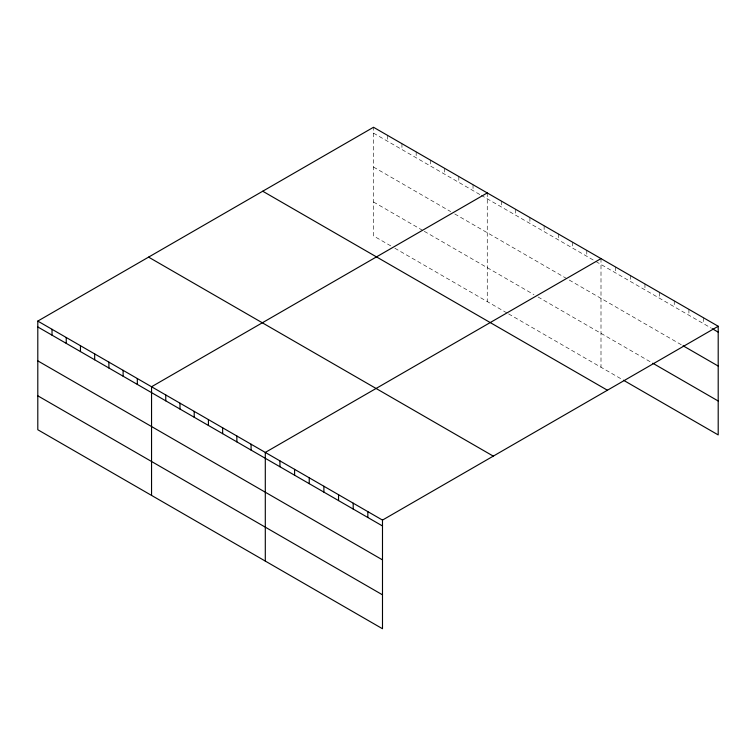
<?xml version="1.0" encoding="UTF-8"?>
<svg xmlns="http://www.w3.org/2000/svg" width="756" height="756" viewBox="0 0 756 756"><rect width="100%" height="100%" fill="white"/><g stroke="black" fill="none" stroke-linecap="round" stroke-linejoin="round"><path stroke-width="0.57" stroke-dasharray="3.78 2.83" d="M373.511 133.132L480.145 194.698M481.166 195.284L594.915 260.962M595.926 261.548L711.368 328.189M373.511 167.048L450.699 211.614M454.762 213.957L682.063 345.19M373.511 201.994L423.275 230.731M424.286 231.317L533.972 294.642M538.036 296.985L651.785 362.663M390.776 245.88L373.511 235.91L373.511 127.263M394.84 248.223L507.569 313.315M508.59 313.901L622.49 379.663M703.553 317.803L703.553 323.681M688.905 309.346L688.905 315.224M674.248 300.888L674.248 306.766M659.601 292.43L659.601 298.308M644.953 283.972L644.953 289.85M630.306 275.524L630.306 281.393M615.658 267.066L615.658 272.935M601.001 258.609L601.001 367.255M586.788 250.397L586.788 256.265M572.566 242.185L572.566 248.053M558.353 233.973L558.353 239.85M544.131 225.77L544.131 231.638M529.909 217.558L529.909 223.426M515.696 209.346L515.696 215.224M501.474 201.143L501.474 207.012M487.261 192.931L487.261 301.587M473.039 184.719L473.039 190.597M458.816 176.517L458.816 182.385M444.604 168.304L444.604 174.173M430.381 160.092L430.381 165.97M416.169 151.89L416.169 157.758M401.946 143.678L401.946 149.546M387.724 135.466L387.724 141.344"/><path stroke-width="1.13" d="M37.8 321.083L382.489 520.09L382.489 628.737L37.8 429.739L37.8 321.083L373.511 127.263L718.2 326.261L718.2 434.917L623.464 380.23M487.261 192.931L151.55 386.751L151.55 495.407M601.001 258.609L265.299 452.428L265.299 561.075M382.489 520.09L718.2 326.261M712.341 328.756L718.2 332.139M683.046 345.757L718.2 366.055M652.768 363.22L718.2 401.001M262.729 191.221L607.418 390.228M148.582 257.125L493.271 456.123M37.8 326.951L382.489 525.959M37.8 360.867L382.489 559.875M37.8 395.813L382.489 594.821M367.841 511.632L367.841 517.501M353.194 503.175L353.194 509.043M338.546 494.717L338.546 500.585M323.889 486.259L323.889 492.128M309.242 477.801L309.242 483.67M294.594 469.344L294.594 475.212M279.947 460.886L279.947 466.754M251.077 444.216L251.077 450.085M236.855 436.004L236.855 441.882M222.642 427.801L222.642 433.67M208.42 419.589L208.42 425.458M194.207 411.377L194.207 417.255M179.985 403.175L179.985 409.043M165.762 394.963L165.762 400.831M137.327 378.548L137.327 384.417M123.115 370.336L123.115 376.204M108.892 362.124L108.892 367.992M94.67 353.921L94.67 359.79M80.457 345.709L80.457 351.578M66.235 337.497L66.235 343.366M52.022 329.295L52.022 335.163"/></g></svg>
